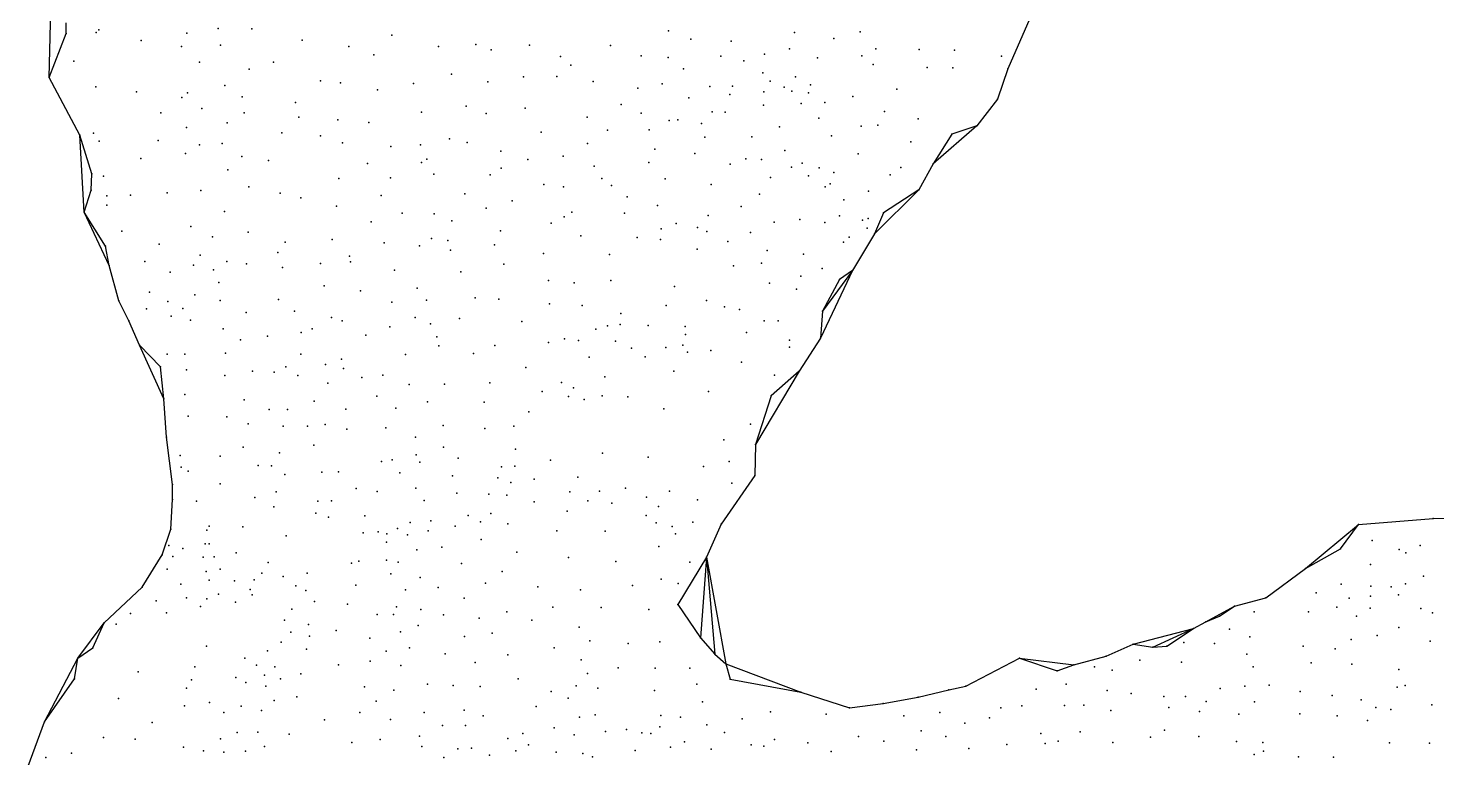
# Model space of a CAD drawing. Header units: millimetres. Extents: x 399711 to 433151, y 4365450 to 4409174.
# Drawn here: x 412745 to 422365, y 4387313 to 4392293 of the extents above; entities that cross this region are included whole.
import ezdxf

# ---------------------------------------------------------------- set-up
doc = ezdxf.new("R2010")
doc.units = ezdxf.units.MM
doc.layers.add('边界', color=7, linetype='Continuous')

msp = doc.modelspace()

# ---------------------------------------------------------------- linework, layer by layer
for p in [(413227.12, 4392281.323, 33.608), (414041.659, 4392291.079, 31.3), (414272.055, 4392288.611, 32.1), (417117.55, 4392275.51, 33), (413004.266, 4392257.265, 33.328), (413208.778, 4392263.149, 33.297), (413516.507, 4392209.556, 32.355), (413827.236, 4392259.14, 31.773), (414059.076, 4392178.189, 31.7), (414615.779, 4392210.692, 31.4), (415228.393, 4392245.629, 31.6), (415801.4, 4392182.436, 31.8), (416168.37, 4392177.941, 31.674), (417270.462, 4392217.296, 32.418), (417544.859, 4392205.407, 32.465), (417978.333, 4392264.311, 31.977), (418245.581, 4392222.926, 32.875), (418425.753, 4392268.185, 32.696), (413790.899, 4392167.516, 32.303), (414935.467, 4392168.259, 30.993), (415105.619, 4392111.666, 31.4), (415547.748, 4392167.852, 31.6), (415905.994, 4392145.855, 31.8), (416380.185, 4392099.626, 32.1), (416722.122, 4392173.885, 32.1), (416929.886, 4392104.303, 32.365), (417115.645, 4392093.674, 32.3), (417475.699, 4392102.87, 32.172), (417772.539, 4392115.69, 32.441), (417944.052, 4392151.228, 26.068), (418134.414, 4392091.073, 32.613), (418438.635, 4392104.989, 32.835), (418534.546, 4392151.537, 32.426), (418829.335, 4392148.473, 32.719), (419070.494, 4392143.053, 32.8), (419391.687, 4392101.619, 36.767), (413057.038, 4392067.091, 32.662), (413913.795, 4392061.582, 31.6), (414254.806, 4392014.234, 30.6), (414419.927, 4392061.284, 33.7), (416450.91, 4392040.073, 32.185), (417219.913, 4392014.78, 32.2), (417632.863, 4392070.876, 32.618), (417762.303, 4391988.043, 33), (418515.626, 4392045.08, 32.641), (418883.847, 4392024.641, 32.799), (419059.012, 4392022.013, 34.217), (419435.14, 4392014.777, 38.254), (412889.026, 4391956.166, 32.838), (413206.621, 4391892.413, 32.832), (414086.805, 4391901.162, 31.3), (414740.644, 4391932.63, 31.2), (414877.681, 4391919.136, 30.658), (415376.993, 4391915.608, 30.833), (415636.634, 4391978.353, 31.6), (415884.149, 4391926.394, 31.5), (416127.811, 4391961.809, 31.8), (416354.517, 4391962.205, 31.9), (416602.566, 4391928.316, 32.1), (417074.488, 4391912.319, 32.558), (417398.945, 4391894.129, 32.3), (417555.416, 4391897.957, 33.1), (417812.762, 4391930.44, 32.5), (417906.574, 4391890.524, 36.706), (417985.035, 4391960.277, 39.682), (418086.64, 4391905.93, 38.51), (413485.295, 4391858.92, 33.212), (413792.975, 4391820.133, 31.534), (413832.668, 4391851.533, 31.019), (414206.923, 4391825.38, 30.6), (415131.061, 4391873.26, 30.9), (416907.726, 4391883.5, 32.012), (417257.006, 4391818.312, 32.052), (417535.656, 4391839.335, 32.494), (417769.307, 4391859.363, 33.182), (417960.578, 4391862.541, 32.472), (418073.753, 4391851.413, 32.492), (418375.426, 4391826.502, 32.143), (418675.834, 4391875.731, 32.4), (419363.861, 4391809.062, 37.1), (413651.285, 4391714.453, 31.668), (413931.217, 4391743.766, 30.626), (414220.335, 4391716.25, 30.5), (414570.934, 4391785.018, 30.4), (415429.599, 4391718.727, 30.564), (415735.129, 4391760.741, 31.2), (415872.346, 4391710.596, 31.079), (416138.886, 4391747.106, 31.4), (416795.036, 4391772.42, 31.9), (416929.785, 4391713.391, 32.105), (417415.313, 4391722.125, 32.5), (417505.108, 4391719.206, 32.1), (417766.269, 4391767.691, 32.4), (418023.935, 4391777.969, 27.506), (418184.11, 4391785.044, 32.69), (418592.566, 4391724.317, 32.112), (413826.535, 4391614.624, 30.766), (414103.95, 4391647.293, 30.7), (414592.257, 4391686.332, 30.3), (414858.447, 4391668.234, 32.7), (415070.683, 4391648.806, 30.7), (416562.161, 4391686.233, 31.69), (417121.992, 4391662.715, 31.5), (417180.123, 4391666.635, 31.947), (417342.75, 4391642.768, 32.3), (417876.033, 4391619.809, 32.5), (418144.064, 4391678.852, 37.085), (418434.167, 4391624.941, 32.035), (418546.847, 4391630.706, 32.6), (418822.04, 4391673.951, 32.105), (419222.933, 4391626.309, 34.6), (413097.528, 4391562.852, 32.242), (413190.88, 4391577.464, 32.376), (413229.609, 4391521.64, 32.031), (413632.303, 4391527.045, 31.977), (414069.21, 4391505.92, 30.5), (414476.805, 4391578.115, 30.252), (414740.321, 4391558.201, 30.4), (414890.985, 4391511.331, 30.168), (415621.25, 4391538.401, 30.858), (415743.349, 4391513.826, 30.771), (416247.426, 4391583.312, 31.1), (416564.028, 4391505.535, 31.642), (416700.381, 4391597.891, 32.105), (416985.649, 4391599.694, 32.073), (417366.679, 4391549.508, 31.9), (417686.351, 4391552.36, 32.4), (418229.788, 4391558.594, 32.3), (418773.174, 4391517.815, 32.106), (419052.989, 4391569.798, 34.685), (413818.678, 4391437.962, 30.803), (413915.308, 4391496.557, 31.576), (414204.118, 4391417.969, 30.4), (415221.654, 4391486.127, 30.4), (415424.569, 4391496.948, 30.361), (415971.72, 4391454.19, 30.67), (416397.266, 4391418.445, 31.828), (417023.36, 4391468.234, 31.526), (417297.246, 4391438.513, 31.715), (417910.911, 4391458.745, 32.4), (418413.395, 4391436.281, 31.8), (413513.037, 4391404.585, 31.3), (414108.515, 4391325.355, 30.6), (414386.073, 4391390.014, 30.183), (415060.9, 4391369.266, 33), (415430.312, 4391375.365, 29), (415468.074, 4391398.855, 31.3), (415974.654, 4391336.569, 31.662), (416156.08, 4391396.326, 31.9), (416609.311, 4391350.883, 31.358), (416984.198, 4391375.299, 32.4), (417538.653, 4391365.37, 31.824), (417645.037, 4391401.182, 32.2), (417753.676, 4391396.179, 32.834), (417957.91, 4391343.527, 32.8), (418030.121, 4391371.349, 36.8), (418146.732, 4391339.456, 27.935), (418703.52, 4391341.637, 32.542), (418924.073, 4391368.164, 32.4), (413180.229, 4391298.446, 32.605), (413257.917, 4391282.999, 32.31), (414867.113, 4391267.755, 30.119), (415220.115, 4391271.939, 30.225), (415514.849, 4391297.229, 31.361), (415900.295, 4391292.628, 30.557), (416266.754, 4391225.826, 31), (416661.53, 4391267.713, 31.828), (416727.337, 4391218.261, 30.475), (417094.41, 4391265.1, 31.4), (417409.537, 4391227.162, 31.6), (417812.967, 4391272.904, 32.169), (418073.613, 4391286.145, 31.34), (418221.054, 4391231.629, 36.268), (418247.386, 4391307.678, 31.857), (418631.852, 4391291.673, 32.4), (413174.631, 4391188.4, 30.163), (413280.857, 4391149.382, 32.9), (413443.042, 4391153.414, 32.239), (413694.249, 4391169.991, 31.481), (413924.73, 4391184.368, 30.7), (414252.442, 4391210.039, 30.1), (414466.393, 4391167.885, 30.249), (414605.585, 4391134.061, 30.1), (415156.248, 4391150.659, 30.1), (415726.87, 4391161.424, 30.5), (416399.719, 4391210.371, 31.502), (416836.291, 4391141.313, 31.8), (417739.161, 4391159.491, 31.97), (418187.086, 4391210.511, 32.355), (418314.084, 4391121.081, 31.184), (418482.716, 4391180.293, 31.723), (418827.922, 4391189.294, 32.3), (413127.837, 4391037.701, 31.4), (413281.936, 4391084.099, 33.1), (414085.446, 4391041.056, 30.8), (414849.956, 4391077.228, 30), (415299.488, 4391031.482, 30.135), (415517.004, 4391025.918, 30.669), (415872.809, 4391065.536, 30.5), (416050.736, 4391113.48, 30.8), (416456.531, 4391037.484, 30.7), (416816.808, 4391030.957, 31.01), (417042.551, 4391083.489, 31.384), (417614.299, 4391075.733, 25.958), (418585.994, 4391033.605, 33.728), (413855.467, 4390938.8, 31.3), (415087.178, 4390970.777, 30), (415638.589, 4390977.857, 30), (416316.086, 4390961.576, 30.7), (416404.026, 4391005.257, 30.9), (417170.362, 4390959.032, 26.1), (417316.305, 4390931.843, 35.8), (417389.135, 4391015.445, 31.3), (417838.076, 4390969.637, 32.599), (418014.504, 4390986.744, 37.474), (418184.609, 4390967.32, 36.973), (418286.278, 4391012.274, 34.229), (418442.223, 4390982.685, 32.293), (418473.552, 4390928.718, 33.969), (418481.673, 4390994.5, 33.707), (413384.151, 4390906.951, 31.4), (414003.575, 4390868.241, 31.046), (414246.282, 4390900.815, 30.032), (414499.094, 4390832.215, 29.9), (414821.705, 4390851.387, 29.9), (415500.053, 4390856.575, 30.575), (415610.486, 4390843.411, 30.159), (415970.465, 4390909.317, 30.7), (416519.207, 4390874.644, 30.6), (416903.265, 4390864.643, 31.378), (417063.797, 4390850.01, 31.341), (417066.987, 4390924.47, 35.739), (417379.57, 4390905.242, 31.756), (417522.276, 4390837.355, 31.796), (417676.629, 4390897.897, 31.796), (418311.531, 4390832.413, 36.845), (418350.802, 4390867.125, 35.76), (418524.82, 4390890.379, 36.742), (413272.754, 4390805.628, 31.947), (413639.957, 4390819.177, 31.416), (413919.412, 4390743.952, 31.505), (414449.173, 4390761.73, 30.142), (414938.966, 4390737.029, 27.514), (415175.451, 4390827.608, 30), (415415.971, 4390808.426, 30.4), (415629.295, 4390778.484, 30), (415929.994, 4390814.871, 30.58), (416264.469, 4390755.084, 30.6), (416714.121, 4390749.299, 30.9), (417312.42, 4390783.912, 31.6), (417792.173, 4390775.753, 32.416), (418039.614, 4390749.79, 36.448), (413296.875, 4390672.801, 31.4), (413540.145, 4390701.546, 31.087), (413872.804, 4390674.75, 31.033), (414011.282, 4390643.609, 28.397), (414100.431, 4390701.132, 30.9), (414236.689, 4390684.745, 30.102), (414481.026, 4390658.758, 30.1), (414741.99, 4390687.729, 29.8), (414946.64, 4390698.537, 32.61), (415246.779, 4390641.425, 30.244), (415993.029, 4390682.094, 30.7), (417560.523, 4390671.575, 31.9), (417751.731, 4390688.473, 32.1), (418166.179, 4390651.772, 36.398), (418373.309, 4390639.32, 36.3), (413713.885, 4390628.639, 31.006), (414046.412, 4390556.856, 32.6), (415699.735, 4390630.405, 30.2), (416298.563, 4390570.739, 30.5), (416473.584, 4390554.022, 30.5), (416723.77, 4390571.887, 30.7), (417806.584, 4390552.634, 34.34), (418020.43, 4390601.409, 36.265), (418286.283, 4390577.442, 36.5), (413572.128, 4390491.902, 30.9), (413881.794, 4390473.27, 30.502), (414767.011, 4390535.213, 29.694), (415015.226, 4390500.081, 30), (415400.871, 4390518.652, 30.3), (415797.34, 4390453.42, 30.07), (417159.294, 4390530.186, 31.4), (417991.297, 4390510.547, 37.221), (413363.016, 4390431.976, 31.3), (413553.396, 4390377.802, 29.5), (413698.19, 4390427.724, 30.268), (413800.433, 4390380.384, 31.496), (414055.07, 4390434.994, 30.3), (414234.397, 4390352.175, 27.5), (414454.492, 4390442.237, 29.9), (414562.453, 4390361.227, 32.7), (415227.842, 4390422.863, 29.821), (415465.931, 4390436.234, 30.386), (415959.001, 4390443.556, 29.978), (416303.71, 4390411.281, 30.4), (416528.922, 4390399.707, 30.4), (417101.948, 4390399.198, 30.5), (417376.384, 4390435.28, 32), (417500.435, 4390390.733, 32.6), (417601.811, 4390373.442, 34.5), (418169.424, 4390361.148, 37.4), (413431.652, 4390295.495, 30.4), (413720.544, 4390327.76, 30.261), (413852.919, 4390300.13, 30.021), (414815.145, 4390317.257, 27.1), (414887.898, 4390295.583, 29.8), (415214.581, 4390254.517, 31), (415386.933, 4390317.785, 30.4), (415491.609, 4390274.681, 30.7), (415689.725, 4390311.525, 30.4), (416115.724, 4390290.659, 30.5), (416701.546, 4390261.59, 30.627), (416788.02, 4390271.015, 30.966), (416791.763, 4390344.7, 26.211), (416979.428, 4390264.095, 30.483), (417231.903, 4390256.167, 31.221), (417770.959, 4390294.878, 35.367), (417865.856, 4390295.034, 36.488), (414076.345, 4390239.792, 29.8), (414195.687, 4390166.653, 29.532), (414378.721, 4390190.994, 29.759), (414608.186, 4390215.011, 42), (414685.129, 4390240.02, 30), (415050.793, 4390196.561, 27.5), (415534.872, 4390187.182, 30), (416407.798, 4390172.244, 31.412), (416503.2, 4390162.339, 30.8), (416621.445, 4390237.509, 34.7), (417232.496, 4390201.343, 32.13), (417651.117, 4390216.258, 29.4), (417942.795, 4390163.446, 35.732), (418155.53, 4390176.178, 35.8), (413505.771, 4390129.628, 29.9), (413692.893, 4390067.946, 29.677), (413814.605, 4390068.38, 29.618), (414092.633, 4390074.511, 29.66), (414605.653, 4390067.507, 29.407), (415322.197, 4390065.3, 30), (415549.435, 4390125.122, 30.072), (415785.071, 4390072.955, 30.478), (415932.058, 4390127.998, 30.638), (416298.462, 4390148.092, 30.9), (416755.699, 4390156.09, 34.529), (416864.052, 4390109.594, 30.4), (417098.662, 4390113.59, 35.909), (417215.342, 4390128.531, 33.254), (417246.176, 4390081.911, 34.7), (417406.635, 4390093.395, 37.711), (417943.694, 4390115.975, 37.004), (413648.863, 4389981.578, 29.598), (414503.568, 4389981.698, 30.454), (414774.796, 4389998.462, 29.469), (414884.617, 4390034.499, 29.95), (414898.878, 4389969.752, 34.211), (416143.028, 4389976.537, 30.958), (416576.018, 4390048.45, 30.574), (416958.14, 4390049.744, 32.2), (417617.133, 4390012.714, 36.3), (413825.689, 4389961.858, 29.581), (414088.308, 4389922.506, 29.558), (414276.236, 4389951.872, 29.607), (414423.496, 4389944.99, 29.265), (414585.226, 4389921.735, 29.216), (414790.428, 4389870.145, 29.365), (415022.514, 4389909.316, 26.239), (415167.346, 4389924.015, 30.781), (415897.385, 4389872.662, 30.151), (416386.54, 4389875.37, 34.91), (416682.956, 4389913.819, 30.292), (417153.228, 4389952.049, 38.589), (417841.218, 4389924.492, 36.442), (418010.876, 4389952.945, 36.454), (413815.474, 4389792.695, 29.217), (415125.953, 4389782.07, 34.2), (415347.415, 4389860.665, 29.659), (415588.726, 4389862.155, 29.97), (416253.913, 4389813.843, 31.62), (416435.35, 4389780.117, 26.3), (416469.047, 4389839.217, 35.063), (416664.044, 4389783.019, 33.349), (416839.284, 4389777.095, 35.314), (417391.152, 4389814.274, 36.182), (417817.974, 4389783.038, 36.166), (413670.787, 4389762.867, 29.934), (414218.523, 4389755.812, 29.095), (414390.33, 4389690.481, 28.923), (414515.22, 4389690.878, 28.69), (414698.039, 4389746.163, 28.692), (414914.875, 4389692.122, 29.2), (415254.788, 4389700.012, 29.712), (415471.817, 4389742.621, 29.893), (415859.034, 4389739.504, 30.353), (416541.65, 4389758.981, 30.195), (417084.987, 4389694.896, 35.303), (413837.481, 4389644.084, 29.381), (414102.064, 4389641.074, 29.3), (414247.627, 4389592.848, 28.918), (414773.568, 4389588.678, 28.799), (415578.336, 4389581.12, 30.25), (416163.155, 4389674.513, 31.5), (417676.366, 4389590.868, 36.1), (413688.856, 4389500.305, 31.5), (414487.094, 4389575.734, 28.693), (414651.09, 4389576.888, 28.864), (414919.889, 4389554.978, 29.4), (415187.492, 4389564.204, 30.1), (415390.253, 4389500.351, 29.9), (415864.059, 4389560.794, 30.4), (416061.394, 4389577.104, 30.3), (414211.77, 4389432.937, 28.922), (414461.151, 4389394.674, 28.575), (414695.034, 4389447.631, 28.781), (415581.637, 4389432.404, 30.232), (416072.526, 4389419.619, 30.157), (416666.49, 4389391.151, 31.948), (417495.906, 4389482.176, 36.2), (417711.93, 4389451.078, 36.2), (413781.613, 4389376.297, 28.934), (413789.376, 4389297.237, 29.607), (414056.669, 4389372.676, 28.677), (414314.214, 4389309.007, 28.662), (414406.514, 4389306.602, 27.372), (415156.923, 4389335.422, 34.1), (415230.019, 4389347.426, 25.737), (415393.858, 4389381.822, 34.249), (415419.977, 4389330.091, 30.404), (415681.569, 4389358.045, 34.3), (415976.439, 4389298.636, 26.256), (416068.561, 4389303.74, 27.76), (416311.328, 4389345.055, 30.5), (416979.346, 4389365.372, 32.508), (417357.571, 4389301.536, 35.836), (417532.848, 4389334.798, 36.2), (413837.275, 4389269.597, 28.644), (414497.093, 4389245.664, 28.863), (414749.352, 4389263.264, 29.141), (414863.948, 4389264.963, 29.515), (415282.41, 4389259.123, 30.3), (415642.418, 4389238.024, 30.3), (415951.933, 4389223.827, 33.695), (416199.089, 4389214.761, 30.618), (416498.494, 4389227.853, 30.2), (417706.707, 4389239.529, 36.269), (413730.88, 4389178.516, 30.508), (414055.048, 4389183.283, 28.686), (414439.234, 4389129.39, 28.488), (414985.02, 4389151.414, 29.7), (415127.461, 4389129.539, 29.4), (415392.432, 4389154.402, 33.5), (415672.754, 4389119.556, 30.8), (415890.586, 4389112.279, 30.7), (416012.52, 4389104.446, 30.752), (416040.068, 4389192.121, 30.618), (416443.962, 4389128.613, 30.933), (416646.61, 4389133.452, 30.836), (416823.322, 4389153.479, 30.2), (417124.757, 4389132.425, 33.7), (417549.741, 4389186.491, 36.1), (413730.285, 4389076.894, 30.922), (413894.429, 4389064.152, 28.6), (414292.581, 4389089.967, 28.358), (414423.125, 4389025.833, 28.429), (414722.044, 4389063.777, 28.761), (414815.135, 4389066.935, 29.116), (415449.672, 4389070.049, 29.8), (416200.763, 4389059.916, 30.747), (416566.69, 4389066.521, 30.402), (416730.792, 4389050.798, 30.152), (416968.092, 4389092.093, 30.849), (417048.166, 4389027.351, 32.414), (417316.612, 4389074.162, 35.6), (414709.113, 4388981.951, 28.585), (414795.086, 4388954.776, 28.975), (415043.798, 4388964.085, 29.906), (415353.137, 4388918.194, 29.754), (415494.174, 4388930.411, 30.109), (415749.782, 4388966.029, 30.164), (415833.074, 4388922.438, 30.8), (415903.31, 4388980.293, 30.8), (416019.359, 4388909.232, 30.234), (416425.353, 4388995.982, 30.361), (416965.242, 4388966.419, 30.7), (417034.321, 4388915.711, 32.106), (417284.382, 4388921.781, 31.2), (417476.124, 4388906.884, 35.5), (422338.476, 4388945.946, 31.4), (413719.202, 4388873.536, 32.507), (413963.91, 4388866.495, 29.418), (413981.055, 4388892.93, 28.638), (414210.684, 4388889.328, 28.4), (414505.405, 4388827.557, 28.1), (415031.338, 4388848.723, 29.3), (415135.519, 4388855.307, 27.177), (415193.241, 4388841.441, 25.495), (415266.48, 4388878.773, 33.417), (415335.631, 4388834.452, 30.4), (415475.708, 4388862.762, 30.5), (415661.079, 4388894.706, 30.602), (416354.307, 4388862.072, 30.2), (416684.382, 4388860.389, 30.2), (417143.325, 4388890.619, 33.3), (417166.176, 4388841.563, 30.889), (421829.089, 4388905.148, 31.7), (413705.259, 4388761.206, 32.357), (413800.685, 4388742.069, 35.129), (413952.719, 4388774.099, 31.209), (413980.549, 4388774.426, 29.367), (415191.852, 4388784.48, 28.301), (415399.947, 4388731.718, 29.9), (415568.49, 4388751.216, 30.2), (415838.24, 4388803.991, 30.2), (416082.001, 4388715.72, 29.795), (417052.497, 4388754.026, 30.2), (421706.042, 4388739.16, 31.8), (421922.929, 4388795.49, 31.482), (422108.467, 4388735.391, 32.123), (422251.442, 4388762.918, 31.448), (413660.166, 4388698.079, 32.357), (413732.103, 4388685.812, 35.89), (413938.708, 4388681.834, 31.543), (414015.341, 4388685.275, 29.598), (414164.941, 4388712.25, 29), (414382.769, 4388646.773, 27.87), (414952.673, 4388641.895, 29.14), (415001.821, 4388654.133, 33.956), (415192.766, 4388660.998, 28.7), (415271.641, 4388647.461, 33.2), (415703.613, 4388638.352, 30), (416433.458, 4388680.33, 30.1), (416758.481, 4388651.723, 30.1), (417263.286, 4388647.342, 31), (417376.11, 4388682.031, 31.3), (421910.664, 4388631.998, 31.1), (422152.818, 4388710.999, 30.3), (413694.296, 4388599.875, 36.482), (413960.805, 4388583.817, 31.9), (413980.495, 4388525.646, 32.206), (414055.562, 4388600.769, 31.892), (414287.389, 4388528.203, 30.406), (414341.055, 4388572.55, 29.957), (414486.451, 4388550.285, 26.834), (414649.1, 4388572.604, 27.916), (415220.765, 4388567.685, 27.876), (415422.335, 4388544.59, 29.7), (415980.647, 4388584.69, 29.771), (417066.861, 4388531.546, 30.1), (421468.075, 4388605.02, 31.6), (422273.672, 4388551.789, 31.448), (413522.351, 4388476.906, 31.1), (413786.377, 4388497.915, 36.391), (414044.254, 4388429.242, 33.2), (414153.746, 4388520.967, 32.4), (414261.51, 4388461.207, 33), (414274.536, 4388425.983, 33), (414573.573, 4388486.231, 28.119), (414641.464, 4388455.591, 28.173), (414981.989, 4388491.54, 29.1), (415321.499, 4388458.812, 28.2), (415543.952, 4388475.087, 29.8), (415866.894, 4388504.065, 29.8), (416226.253, 4388480.654, 29.9), (416515.976, 4388459.884, 30), (416872.54, 4388489.173, 30.155), (417182.697, 4388502.392, 30.9), (421539.482, 4388438.789, 31.9), (421712.295, 4388498.031, 31.336), (421913.228, 4388484.153, 30.79), (422052.113, 4388480.511, 30.362), (422150.746, 4388499.412, 29.847), (413619.528, 4388383.837, 35.6), (413826.391, 4388403.648, 36.2), (413922.404, 4388345.371, 32), (413964.403, 4388397.457, 35.1), (414159.882, 4388375.03, 35.8), (414700.66, 4388378.838, 28.3), (414926.165, 4388361.271, 29.1), (415260.427, 4388342.749, 33.8), (415721.398, 4388402.743, 29.4), (416326.925, 4388340.955, 29.6), (416657.929, 4388338.593, 29.7), (417181.127, 4388359.135, 30.6), (420982.35, 4388347.413, 23.5), (421196.224, 4388403.864, 32.4), (421680.918, 4388340.855, 31.3), (421766.018, 4388402.828, 30.764), (421909.933, 4388335.044, 31), (421911.829, 4388416.639, 30.919), (422103.193, 4388424.129, 30.689), (422256.173, 4388331.512, 30.7), (413264.416, 4388234.445, 31.9), (413442.85, 4388298.455, 31.6), (413689.85, 4388302.823, 35.8), (414494.933, 4388251.919, 30.6), (414546.261, 4388326.364, 28.5), (415128.71, 4388291.291, 29.5), (415240.393, 4388291.291, 30.1), (415426.161, 4388325.845, 28.8), (415580.702, 4388287.661, 30.5), (415825.54, 4388265.478, 29.2), (416013.883, 4388309.757, 29.3), (416185.114, 4388252.397, 29.4), (416983.344, 4388325.173, 30.1), (420786.594, 4388239.823, 32.3), (420879.745, 4388279.284, 31.7), (421116.673, 4388308.626, 32.2), (421488.935, 4388308.775, 32.3), (421816.941, 4388279.72, 28.7), (422335.024, 4388301.7, 30.1), (413346.443, 4388224.978, 35.7), (414537.291, 4388170.652, 29.2), (414659.497, 4388223.43, 28), (414666.621, 4388143.562, 28.5), (414847.323, 4388180.911, 28.8), (415286.562, 4388173.513, 29.5), (415408.435, 4388215.148, 29.4), (415723.613, 4388141.497, 29.3), (415914.172, 4388163.637, 29.7), (416506.405, 4388203.69, 29.6), (420703.674, 4388195.819, 22.8), (420949.713, 4388191.958, 31.6), (421087.31, 4388139.654, 31.7), (421956.423, 4388148.155, 31.7), (422105.923, 4388201.916, 31.1), (413185.891, 4388063.999, 35.9), (413962.421, 4388074.098, 34.7), (414378.922, 4388042.904, 28.8), (414471.642, 4388102.461, 28.2), (414645.513, 4388054.814, 28.2), (415077.705, 4388129.596, 29.2), (415349.029, 4388063.814, 29.3), (416336.638, 4388064.064, 29.5), (416580.376, 4388110.557, 30), (416842.646, 4388092.785, 29.9), (417057.73, 4388103.729, 29.7), (417334.99, 4388132.282, 30.4), (420291.068, 4388088.548, 30.4), (420424.913, 4388068.134, 33.2), (420521.03, 4388075.077, 30.6), (420637.517, 4388099.078, 31.4), (420845.19, 4388092.05, 31.4), (421451.831, 4388073.714, 32.3), (421669.286, 4388056.534, 31), (421780.091, 4388121.345, 31.4), (422320.062, 4388107.966, 30.7), (413082.996, 4387993.655, 35.9), (414223.3, 4387992.878, 30.8), (414304.414, 4387945.298, 27.6), (414864.877, 4387946.331, 28.9), (415079.81, 4387972.898, 29.1), (415189.227, 4388040.159, 29.7), (415593.293, 4388021.381, 24.2), (415797.147, 4387963.818, 28.4), (416020.87, 4388014.579, 28.3), (416520.217, 4387981.048, 29.5), (417434.416, 4388019.599, 30.8), (417509.753, 4387955.394, 31.4), (419514.484, 4387993.92, 30.2), (419886.107, 4387948.491, 29.7), (420106.219, 4388006.697, 31.4), (420336.046, 4387979.329, 30.5), (420621.905, 4387965.87, 29.3), (421068.072, 4388021.272, 31.8), (421505.974, 4387960.288, 31.1), (421783.745, 4387951.918, 31.1), (413060.722, 4387851.849, 32.8), (413496.025, 4387899.645, 34.3), (413883.492, 4387933.102, 34.4), (414163.694, 4387860.531, 30.2), (414357.397, 4387875.816, 28.5), (414428.593, 4387933.718, 27.6), (414468.331, 4387852.655, 28.5), (414605.629, 4387886.554, 27.8), (415288.746, 4387943.543, 29.2), (416090.418, 4387850.945, 29.1), (416563.455, 4387889.102, 30.2), (416774.108, 4387926.613, 29.6), (417026.709, 4387924.399, 29.6), (417263.799, 4387924.399, 29.6), (417538.558, 4387849.125, 32), (419771.588, 4387906.584, 30.4), (420026.96, 4387933.493, 28.4), (420147.05, 4387910.692, 30.8), (421110.622, 4387933.955, 31.8), (422104.543, 4387916.143, 31.1), (413826.09, 4387787.325, 33.2), (413858.954, 4387845.162, 29.2), (414231.578, 4387825.789, 26.9), (414367.348, 4387800.974, 27.5), (415042.141, 4387797.996, 29), (415242.214, 4387775.283, 29), (415472.657, 4387815.134, 29.1), (415647.705, 4387806.278, 29.2), (415831.805, 4387798.967, 29.2), (416317.23, 4387765.938, 28.9), (416485.946, 4387803.777, 29.2), (416635.5, 4387788.645, 30.3), (417022.512, 4387771.301, 31.9), (417310.331, 4387815.916, 32.1), (418022.224, 4387760.48, 33.1), (419032.667, 4387777.027, 29), (419146.97, 4387802.245, 30.4), (419628.884, 4387780.658, 28.1), (419832.88, 4387814.71, 28.2), (420113.425, 4387771.483, 28.3), (420885.453, 4387786.613, 29.7), (421052.42, 4387801.475, 31.6), (421220.559, 4387809.553, 31.7), (421430.599, 4387765.006, 30.8), (422094.412, 4387794.001, 30.7), (422148.564, 4387805.763, 30.4), (413360.502, 4387717.145, 34.9), (413811.126, 4387666.806, 32.5), (413983.947, 4387689.345, 32.9), (414200.085, 4387664.702, 28.2), (414423.643, 4387705.023, 26.1), (414578.971, 4387728.374, 27.9), (415120.352, 4387699.626, 29.4), (416213.11, 4387663.797, 28.9), (416431.692, 4387719.338, 29.5), (417350.216, 4387694.149, 31.6), (418582.607, 4387682.506, 29.6), (418823.306, 4387725.905, 27.1), (419529.369, 4387667.699, 30.1), (419821.773, 4387669.083, 27.4), (419953.758, 4387672.44, 27.2), (420277.202, 4387751.315, 30.3), (420500.764, 4387731.571, 28.1), (420535.402, 4387656.836, 30.4), (420647.435, 4387730.881, 28.4), (420789.492, 4387697.59, 31), (421119.328, 4387695.262, 31.4), (421649.154, 4387738.017, 30.7), (421847.692, 4387708.459, 30.7), (421947.057, 4387656.206, 28.2), (422330.581, 4387674.644, 29.5), (412857.159, 4387559.417, 31.6), (414080.354, 4387621.66, 29.4), (414337.51, 4387636.578, 27.6), (414767.313, 4387571.184, 28.6), (415008.836, 4387622.105, 29), (415220.063, 4387573.431, 28.9), (415448.262, 4387621.969, 29.6), (415721.981, 4387636.954, 27.4), (415852.228, 4387598.681, 29.1), (416508.663, 4387590.038, 29.5), (416615.853, 4387606.615, 31.5), (417064.514, 4387600.6, 32.2), (417199.536, 4387590.165, 31.6), (417620.663, 4387579.891, 33.4), (417814.1, 4387626.669, 33.3), (418194.79, 4387610.207, 33.8), (418352.765, 4387653.574, 29.7), (418723.769, 4387599.326, 28.3), (418971.132, 4387620.953, 29), (419309.561, 4387585.008, 27.2), (419387.679, 4387654.06, 30.2), (420138.644, 4387634.675, 28.5), (420744.548, 4387628.293, 31.5), (421013.132, 4387610.645, 29.1), (421429.393, 4387612.575, 30.6), (421684.831, 4387600.022, 30.6), (421890.018, 4387566.545, 30.8), (422049.706, 4387642.78, 30.7), (413591.709, 4387553.764, 27.1), (414171.937, 4387486.033, 27.6), (414312.674, 4387487.687, 27.6), (414528.007, 4387473.771, 27.8), (415574.591, 4387533.58, 29.1), (415731.998, 4387532.227, 33.8), (416122.667, 4387478.901, 28.8), (416336.592, 4387517.026, 30.7), (416474.206, 4387469.754, 27.2), (416686.613, 4387491.679, 31.5), (416830.488, 4387504.92, 26.7), (416936.19, 4387483.641, 32.1), (416995.746, 4387478.368, 26.9), (417057.755, 4387524.841, 31.6), (417379.14, 4387537.471, 31.8), (417499.376, 4387484.429, 34.1), (418843.312, 4387497.512, 28.9), (419141.522, 4387549.537, 27), (419660.438, 4387479.046, 29.9), (419927.724, 4387491.223, 26.7), (420503.895, 4387500.573, 29.3), (413258.125, 4387452.557, 32.4), (413475.257, 4387440.285, 32.1), (413805.372, 4387384.386, 33.4), (414058.092, 4387443.198, 31.9), (414357.419, 4387389.525, 28.1), (414955.656, 4387416.208, 28.9), (415148.814, 4387438.167, 28.7), (415417.269, 4387460.52, 28.8), (415433.366, 4387390.273, 27.4), (415679.807, 4387375.093, 34.1), (415772.928, 4387378.869, 29.1), (416019.321, 4387443.926, 31.5), (416161.005, 4387400.624, 29.1), (417132.106, 4387385.544, 32.5), (417227.12, 4387421.742, 31.6), (417409.907, 4387371.111, 32.1), (417681.759, 4387401.494, 33.4), (417767.896, 4387391.607, 30.6), (417841.332, 4387438.248, 30.1), (418069.969, 4387414.786, 33.2), (418416.108, 4387458.282, 29.6), (418588.036, 4387425.733, 29.6), (419011.351, 4387457.311, 26.7), (419167.556, 4387376.909, 26.7), (419427.914, 4387403.394, 30.4), (419688.791, 4387411.169, 29.9), (419778.915, 4387427.43, 26.9), (420152.029, 4387416.607, 27.1), (420408.296, 4387452.969, 27.2), (420740.078, 4387458.712, 30.6), (420995.637, 4387423.674, 28.8), (421176.586, 4387416.834, 30.8), (422042.134, 4387413.92, 30.8), (422313.898, 4387412.254, 29.5), (412865.705, 4387314.249, 30.4), (413040.527, 4387344.176, 29.4), (413941.038, 4387361.401, 32.6), (414080.347, 4387351.89, 30.1), (414229.736, 4387357.705, 27.5), (415583.629, 4387314.97, 28.7), (415895.716, 4387330.306, 24.5), (416074.328, 4387360.652, 28.6), (416349.594, 4387350.56, 32.7), (416531.616, 4387342.151, 32.8), (416598.325, 4387319.654, 26.6), (416889.287, 4387361.864, 35.1), (418229.229, 4387355.113, 31.2), (418812.162, 4387366.854, 27.5), (421116.351, 4387336.365, 29.7), (421180.835, 4387357.02, 29), (421419.622, 4387319.653, 30), (421658.422, 4387316.79, 30.1)]:
    msp.add_point(p)
at = {"layer": 'Defpoints', "color": 3}
for points in [[(412744.589, 4387255.144), (412857.159, 4387559.417), (413060.722, 4387851.849), (413082.996, 4387993.655), (413185.891, 4388063.999), (413264.416, 4388234.445), (413522.351, 4388476.906), (413660.166, 4388698.079), (413719.202, 4388873.536), (413730.285, 4389076.894), (413730.88, 4389178.516), (413688.856, 4389500.305), (413670.787, 4389762.867), (413648.863, 4389981.578), (413505.771, 4390129.628), (413431.652, 4390295.495), (413363.016, 4390431.976), (413296.875, 4390672.801), (413272.754, 4390805.628), (413127.837, 4391037.701), (413174.631, 4391188.4), (413180.229, 4391298.446), (413097.528, 4391562.852), (412889.026, 4391956.166), (413004.266, 4392257.265), (413003.055, 4392329.223)], [(419584.4, 4392359.376), (419435.14, 4392014.777), (419363.861, 4391809.062), (419222.933, 4391626.309), (419052.989, 4391569.798), (418924.073, 4391368.164), (418827.922, 4391189.294), (418585.994, 4391033.605), (418524.82, 4390890.379), (418373.309, 4390639.32), (418286.283, 4390577.442), (418169.424, 4390361.148), (418155.53, 4390176.178), (418010.876, 4389952.945), (417817.974, 4389783.038), (417711.93, 4389451.078), (417706.707, 4389239.529), (417476.124, 4388906.884), (417376.11, 4388682.031), (417181.127, 4388359.135), (417334.99, 4388132.282), (417434.416, 4388019.599), (417509.753, 4387955.394), (417538.558, 4387849.125), (418022.224, 4387760.48), (418352.765, 4387653.574), (418582.607, 4387682.506), (418823.306, 4387725.905), (419032.667, 4387777.027), (419146.97, 4387802.245), (419514.484, 4387993.92), (419771.588, 4387906.584), (419886.107, 4387948.491), (420106.219, 4388006.697), (420291.068, 4388088.548), (420424.913, 4388068.134), (420521.03, 4388075.077), (420703.674, 4388195.819), (420786.594, 4388239.823), (420879.745, 4388279.284), (420982.35, 4388347.413), (421196.224, 4388403.864), (421468.075, 4388605.02), (421706.042, 4388739.16), (421829.089, 4388905.148), (422338.476, 4388945.946), (422486.283, 4388948.254)]]:
    msp.add_lwpolyline(points, dxfattribs=at)
at = {"layer": 'Defpoints', "color": 1}
for points in [[(412744.589, 4387255.144), (412857.159, 4387559.417), (413060.722, 4387851.849), (413082.996, 4387993.655), (413264.416, 4388234.445), (413522.351, 4388476.906), (413660.166, 4388698.079), (413719.202, 4388873.536), (413730.285, 4389076.894), (413730.88, 4389178.516), (413688.856, 4389500.305), (413670.787, 4389762.867), (413648.863, 4389981.578), (413505.771, 4390129.628), (413431.652, 4390295.495), (413363.016, 4390431.976), (413296.875, 4390672.801), (413272.754, 4390805.628), (413127.837, 4391037.701), (413174.631, 4391188.4), (413180.229, 4391298.446), (413097.528, 4391562.852), (412889.026, 4391956.166), (413004.266, 4392257.265), (413003.055, 4392329.223)], [(419584.4, 4392359.376), (419435.14, 4392014.777), (419363.861, 4391809.062), (419222.933, 4391626.309), (418924.073, 4391368.164), (418827.922, 4391189.294), (418585.994, 4391033.605), (418524.82, 4390890.379), (418373.309, 4390639.32), (418286.283, 4390577.442), (418169.424, 4390361.148), (418155.53, 4390176.178), (418010.876, 4389952.945), (417817.974, 4389783.038), (417711.93, 4389451.078), (417706.707, 4389239.529), (417476.124, 4388906.884), (417376.11, 4388682.031), (417334.99, 4388132.282), (417434.416, 4388019.599), (417509.753, 4387955.394), (418022.224, 4387760.48), (418352.765, 4387653.574), (418582.607, 4387682.506), (418823.306, 4387725.905), (419032.667, 4387777.027), (419146.97, 4387802.245), (419514.484, 4387993.92), (419886.107, 4387948.491), (420106.219, 4388006.697), (420291.068, 4388088.548), (420424.913, 4388068.134), (420703.674, 4388195.819), (420786.594, 4388239.823), (420879.745, 4388279.284), (420982.35, 4388347.413), (421196.224, 4388403.864), (421468.075, 4388605.02), (421706.042, 4388739.16), (421829.089, 4388905.148), (422338.476, 4388945.946), (422486.283, 4388948.254)]]:
    msp.add_lwpolyline(points, dxfattribs=at)
at = {"layer": 'Defpoints', "color": 2}
for points in [[(412744.589, 4387255.144), (412857.159, 4387559.417), (413060.722, 4387851.849), (413082.996, 4387993.655), (413264.416, 4388234.445), (413522.351, 4388476.906), (413660.166, 4388698.079), (413719.202, 4388873.536), (413730.285, 4389076.894), (413730.88, 4389178.516), (413688.856, 4389500.305), (413670.787, 4389762.867), (413505.771, 4390129.628), (413431.652, 4390295.495), (413363.016, 4390431.976), (413296.875, 4390672.801), (413272.754, 4390805.628), (413127.837, 4391037.701), (413174.631, 4391188.4), (413180.229, 4391298.446), (413097.528, 4391562.852), (412889.026, 4391956.166), (413004.266, 4392257.265), (413003.055, 4392329.223)], [(419584.4, 4392359.376), (419435.14, 4392014.777), (419363.861, 4391809.062), (419222.933, 4391626.309), (418924.073, 4391368.164), (418827.922, 4391189.294), (418585.994, 4391033.605), (418524.82, 4390890.379), (418373.309, 4390639.32), (418286.283, 4390577.442), (418169.424, 4390361.148), (418155.53, 4390176.178), (418010.876, 4389952.945), (417817.974, 4389783.038), (417711.93, 4389451.078), (417706.707, 4389239.529), (417476.124, 4388906.884), (417376.11, 4388682.031), (417334.99, 4388132.282), (417434.416, 4388019.599), (417509.753, 4387955.394), (418022.224, 4387760.48), (418352.765, 4387653.574), (418582.607, 4387682.506), (418823.306, 4387725.905), (419032.667, 4387777.027), (419146.97, 4387802.245), (419514.484, 4387993.92), (419886.107, 4387948.491), (420106.219, 4388006.697), (420291.068, 4388088.548), (420424.913, 4388068.134), (420703.674, 4388195.819), (420786.594, 4388239.823), (420879.745, 4388279.284), (420982.35, 4388347.413), (421196.224, 4388403.864), (421468.075, 4388605.02), (421706.042, 4388739.16), (421829.089, 4388905.148), (422338.476, 4388945.946), (422486.283, 4388948.254)]]:
    msp.add_lwpolyline(points, dxfattribs=at)
at = {"layer": 'Defpoints', "color": 6}
for points in [[(412744.589, 4387255.144), (412857.159, 4387559.417), (413060.722, 4387851.849), (413082.996, 4387993.655), (413264.416, 4388234.445), (413522.351, 4388476.906), (413660.166, 4388698.079), (413719.202, 4388873.536), (413730.285, 4389076.894), (413730.88, 4389178.516), (413688.856, 4389500.305), (413670.787, 4389762.867), (413505.771, 4390129.628), (413431.652, 4390295.495), (413363.016, 4390431.976), (413296.875, 4390672.801), (413272.754, 4390805.628), (413127.837, 4391037.701), (413174.631, 4391188.4), (413180.229, 4391298.446), (413097.528, 4391562.852), (412889.026, 4391956.166), (413004.266, 4392257.265), (413003.055, 4392329.223)], [(419584.4, 4392359.376), (419435.14, 4392014.777), (419363.861, 4391809.062), (419222.933, 4391626.309), (418924.073, 4391368.164), (418827.922, 4391189.294), (418524.82, 4390890.379), (418373.309, 4390639.32), (418169.424, 4390361.148), (418155.53, 4390176.178), (418010.876, 4389952.945), (417817.974, 4389783.038), (417711.93, 4389451.078), (417706.707, 4389239.529), (417476.124, 4388906.884), (417376.11, 4388682.031), (417334.99, 4388132.282), (417434.416, 4388019.599), (417509.753, 4387955.394), (418022.224, 4387760.48), (418352.765, 4387653.574), (418582.607, 4387682.506), (418823.306, 4387725.905), (419032.667, 4387777.027), (419146.97, 4387802.245), (419514.484, 4387993.92), (419886.107, 4387948.491), (420106.219, 4388006.697), (420291.068, 4388088.548), (420703.674, 4388195.819), (420786.594, 4388239.823), (420879.745, 4388279.284), (420982.35, 4388347.413), (421196.224, 4388403.864), (421468.075, 4388605.02), (421706.042, 4388739.16), (421829.089, 4388905.148), (422338.476, 4388945.946), (422486.283, 4388948.254)]]:
    msp.add_lwpolyline(points, dxfattribs=at)
at = {"layer": 'Defpoints', "color": 7}
for points in [[(412744.589, 4387255.144), (412857.159, 4387559.417), (413060.722, 4387851.849), (413082.996, 4387993.655), (413264.416, 4388234.445), (413522.351, 4388476.906), (413660.166, 4388698.079), (413719.202, 4388873.536), (413730.285, 4389076.894), (413730.88, 4389178.516), (413688.856, 4389500.305), (413670.787, 4389762.867), (413505.771, 4390129.628), (413431.652, 4390295.495), (413363.016, 4390431.976), (413296.875, 4390672.801), (413272.754, 4390805.628), (413127.837, 4391037.701), (413174.631, 4391188.4), (413180.229, 4391298.446), (413097.528, 4391562.852), (412889.026, 4391956.166), (413004.266, 4392257.265), (413003.055, 4392329.223)], [(419584.4, 4392359.376), (419435.14, 4392014.777), (419363.861, 4391809.062), (419222.933, 4391626.309), (418924.073, 4391368.164), (418827.922, 4391189.294), (418524.82, 4390890.379), (418373.309, 4390639.32), (418155.53, 4390176.178), (418010.876, 4389952.945), (417817.974, 4389783.038), (417711.93, 4389451.078), (417706.707, 4389239.529), (417476.124, 4388906.884), (417376.11, 4388682.031), (417434.416, 4388019.599), (417509.753, 4387955.394), (418022.224, 4387760.48), (418352.765, 4387653.574), (418582.607, 4387682.506), (418823.306, 4387725.905), (419032.667, 4387777.027), (419146.97, 4387802.245), (419514.484, 4387993.92), (419886.107, 4387948.491), (420106.219, 4388006.697), (420291.068, 4388088.548), (420703.674, 4388195.819), (420786.594, 4388239.823), (420879.745, 4388279.284), (420982.35, 4388347.413), (421196.224, 4388403.864), (421468.075, 4388605.02), (421706.042, 4388739.16), (421829.089, 4388905.148), (422338.476, 4388945.946), (422486.283, 4388948.254)]]:
    msp.add_lwpolyline(points, dxfattribs=at)
at = {"layer": '边界', "color": 4}
for points in [[(412744.589, 4387255.144), (412857.159, 4387559.417), (413082.996, 4387993.655), (413264.416, 4388234.445), (413522.351, 4388476.906), (413660.166, 4388698.079), (413719.202, 4388873.536), (413730.285, 4389076.894), (413730.88, 4389178.516), (413688.856, 4389500.305), (413670.787, 4389762.867), (413505.771, 4390129.628), (413431.652, 4390295.495), (413363.016, 4390431.976), (413296.875, 4390672.801), (413127.837, 4391037.701), (413097.528, 4391562.852), (412889.026, 4391956.166), (412904.743, 4392608.079)], [(419584.4, 4392359.376), (419435.14, 4392014.777), (419363.861, 4391809.062), (419222.933, 4391626.309), (418924.073, 4391368.164), (418827.922, 4391189.294), (418524.82, 4390890.379), (418373.309, 4390639.32), (418155.53, 4390176.178), (418010.876, 4389952.945), (417711.93, 4389451.078), (417706.707, 4389239.529), (417476.124, 4388906.884), (417376.11, 4388682.031), (417509.753, 4387955.394), (418022.224, 4387760.48), (418352.765, 4387653.574), (418582.607, 4387682.506), (418823.306, 4387725.905), (419032.667, 4387777.027), (419146.97, 4387802.245), (419514.484, 4387993.92), (419886.107, 4387948.491), (420106.219, 4388006.697), (420291.068, 4388088.548), (420703.674, 4388195.819), (420786.594, 4388239.823), (420982.35, 4388347.413), (421196.224, 4388403.864), (421468.075, 4388605.02), (421829.089, 4388905.148), (422338.476, 4388945.946), (422486.283, 4388948.254)]]:
    msp.add_lwpolyline(points, dxfattribs=at)

doc.saveas('drawing.dxf')
